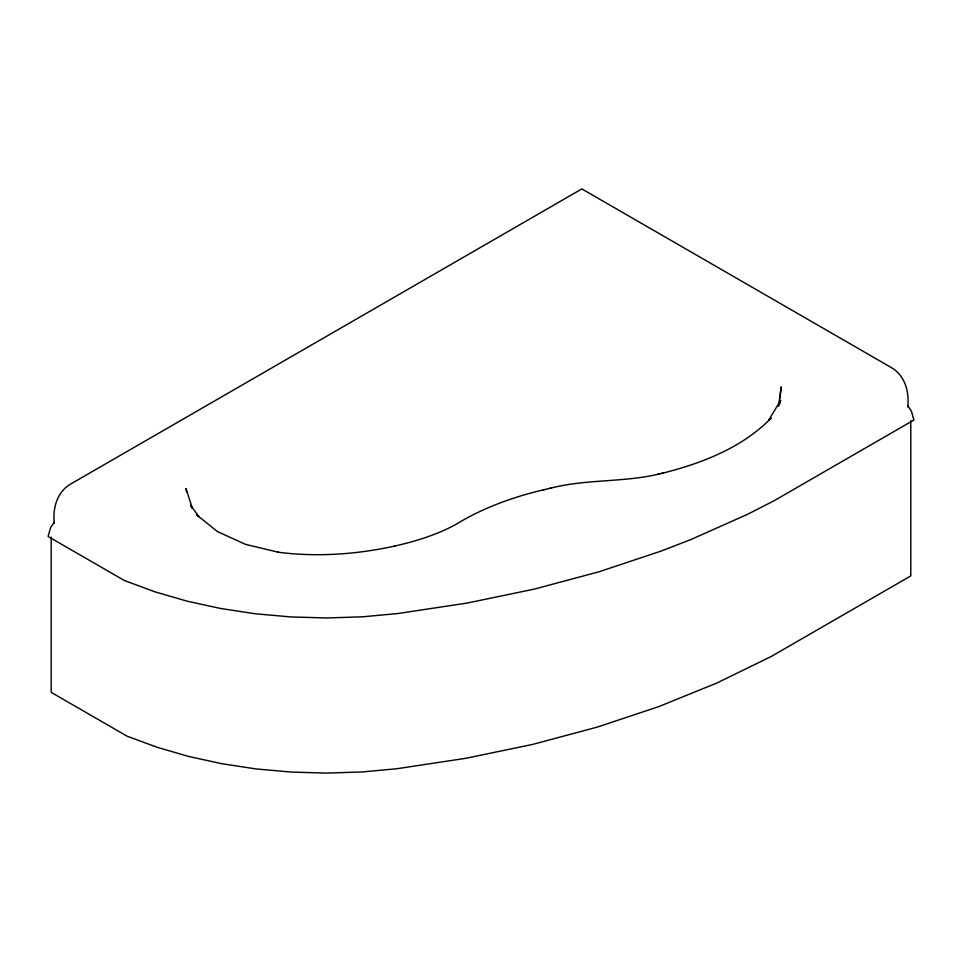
<?xml version="1.0" encoding="UTF-8"?>
<svg xmlns="http://www.w3.org/2000/svg" width="962" height="962" viewBox="0 0 962 962"><rect width="100%" height="100%" fill="white"/><g stroke="black" fill="none" stroke-linecap="round" stroke-linejoin="round"><path stroke-width="1.44" d="M779.473 404.064L779.761 401.178M780.05 398.304L781.216 386.772L778.547 405.808M778.535 406.048L780.735 400.312L768.578 420.346L771.163 418.061C741.918 448.039 701.587 463.359 661.784 473.412L663.046 473.124L657.707 474.35L658.874 474.098C623.015 482.563 585.545 478.944 549.819 488.371M54.305 522.162L50.613 527.585L48.1 536.495L124.242 580.447L154.882 591.81L186.977 601.13L220.575 608.477L255.315 613.768L290.813 616.943L326.695 617.953L362.566 616.81L397.907 613.528L467.171 603.054L534.427 589.081L599.254 571.705L661.147 551.07L690.836 539.574L747.414 514.369L774.242 500.661L913.9 420.033L911.387 411.123L907.695 405.699M550.985 488.107C517.58 495.418 484.776 506.613 455.567 524.627C436.423 534.92 415.488 541.341 394.372 546.139L395.538 545.875C356.902 554.449 316.895 557.263 277.549 552.164L278.715 552.332L245.418 544.336L217.364 531.505L196.476 514.706L199.062 516.822L190.656 505.375L192.388 508.441L185.991 488.455L186.604 492.123M543.314 489.886L544.6 489.598M910.798 420.635L910.798 575.913L771.235 656.481L716.931 682.996L658.79 706.601L597.234 727.116L532.756 744.396L465.873 758.296L397.053 768.71L362.097 771.957L326.683 773.087L291.258 772.077L256.205 768.951L221.909 763.732L188.744 756.481L157.059 747.27L127.008 736.134L51.202 692.363L51.202 537.085M907.695 406.902C909.487 392.424 905.206 376.13 892.183 368.073L581.854 188.913L69.817 484.535C56.794 492.58 52.513 508.886 54.305 523.352"/></g></svg>
